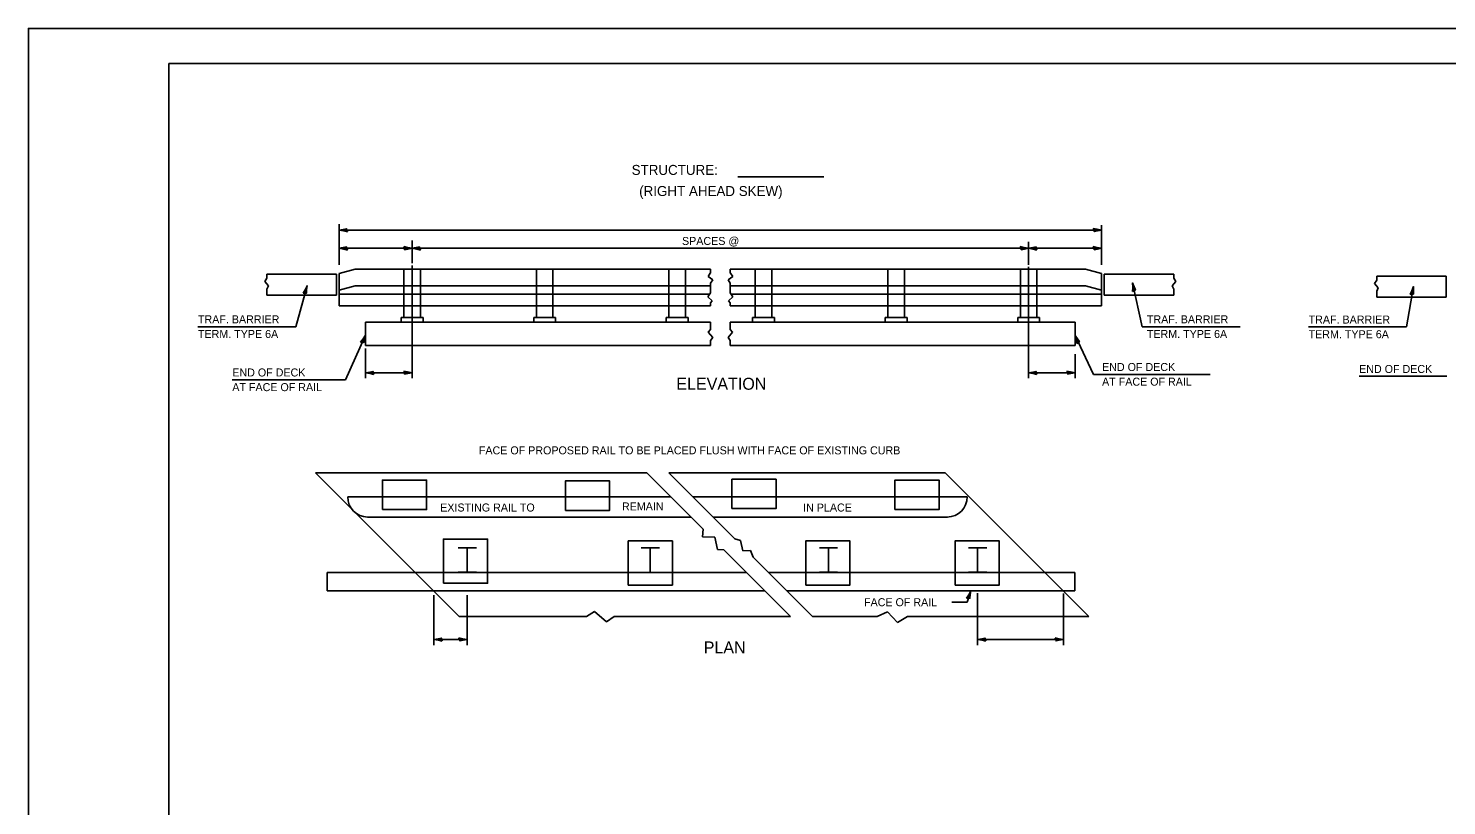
# Model space of a CAD drawing. Extents: x 100152 to 100832, y 99688 to 100141.
# Drawn here: x 100152 to 100556.2, y 99918.9 to 100140.6 of the extents above; entities that cross this region are included whole.
import ezdxf

# ---------------------------------------------------------------- set-up
doc = ezdxf.new("R2010")
doc.units = 0
for name, color, linetype in [('Alignment_EX_50 Centerline', 7, 'Continuous'), ('Design_PR_Back of Gutter or Curb line', 7, 'Continuous'), ('Design_PR_Face of Curb line', 7, 'Continuous'), ('Design_PR_Roadway Dimensions', 7, 'Continuous'), ('Design_PR_Roadway Notes', 7, 'Continuous'), ('Level 3', 7, 'Continuous'), ('Level 43', 7, 'Continuous'), ('Level 46', 7, 'Continuous'), ('Level 5', 7, 'Continuous'), ('Level 50', 7, 'Continuous'), ('Sheets_50 Reference Boundary', 7, 'Continuous'), ('Sheets_General Details', 7, 'Continuous'), ('Sheets_Printer Plotting Border', 7, 'Continuous'), ('Structures_PR_Bridge', 7, 'Continuous')]:
    doc.layers.add(name, color=color, linetype=linetype)

msp = doc.modelspace()

# ---------------------------------------------------------------- linework, layer by layer
at = {"layer": 'Alignment_EX_50 Centerline'}
for p, q in [((100261.37, 100040.86), (100261.37, 100072.92)), ((100437.09, 100040.86), (100437.09, 100072.6))]:
    msp.add_line(p, q, dxfattribs=at)
at = {"layer": 'Design_PR_Back of Gutter or Curb line'}
for p, q in [((100279.71, 99992.49), (100274.52, 99992.49)), ((100277.11, 99992.49), (100277.11, 99985.46)), ((100331.85, 99992.48), (100326.65, 99992.48)), ((100329.25, 99992.48), (100329.25, 99985.45)), ((100382.64, 99992.48), (100377.45, 99992.48)), ((100380.04, 99992.48), (100380.04, 99985.46)), ((100425.14, 99992.48), (100419.95, 99992.48)), ((100422.54, 99992.48), (100422.54, 99985.46)), ((100274.52, 99985.46), (100279.71, 99985.46)), ((100326.65, 99985.45), (100331.85, 99985.45)), ((100377.45, 99985.46), (100382.64, 99985.46)), ((100419.95, 99985.46), (100425.14, 99985.46))]:
    msp.add_line(p, q, dxfattribs=at)
for points in [[(100252.92, 100006.92), (100252.92, 100011.77), (100265.51, 100011.77), (100265.51, 100006.92)], [(100305.08, 100006.89), (100305.08, 100011.52), (100317.68, 100011.52), (100317.68, 100006.89)], [(100352.52, 100006.89), (100352.52, 100012.02), (100365.12, 100012.02), (100365.12, 100006.89)], [(100398.97, 100006.93), (100398.97, 100011.77), (100411.57, 100011.77), (100411.57, 100006.93)], [(100270.3, 99985.39), (100270.3, 99994.95), (100282.89, 99994.95), (100282.89, 99985.39)], [(100322.97, 99985.42), (100322.97, 99994.44), (100335.57, 99994.44), (100335.57, 99985.42)], [(100373.56, 99985.38), (100373.56, 99994.44), (100386.16, 99994.44), (100386.16, 99985.38)], [(100416.12, 99985.38), (100416.12, 99994.44), (100428.71, 99994.44), (100428.71, 99985.38)]]:
    msp.add_lwpolyline(points, dxfattribs=at)
at = {"layer": 'Design_PR_Face of Curb line'}
for p, q in [((100220.01, 100069.3), (100219.4, 100068.39)), ((100219.4, 100068.39), (100220.45, 100067.1)), ((100345.71, 100069.8), (100346.37, 100070.72)), ((100345.71, 100069.8), (100347.04, 100068.9)), ((100347.04, 100068.9), (100346.44, 100067.93)), ((100352.75, 100069.8), (100351.42, 100068.9)), ((100351.42, 100068.9), (100352.02, 100067.93)), ((100352.75, 100069.8), (100352.09, 100070.72)), ((100479.05, 100068.39), (100478, 100067.1)), ((100478.45, 100069.3), (100479.05, 100068.39)), ((100536.27, 100068.74), (100535.66, 100067.84)), ((100535.66, 100067.84), (100536.72, 100066.54)), ((100220.45, 100067.1), (100220.01, 100066.21)), ((100346.4, 100065.19), (100345.65, 100064.01)), ((100345.65, 100064.01), (100346.91, 100062.87)), ((100352.81, 100064.01), (100351.54, 100062.87)), ((100352.06, 100065.19), (100352.81, 100064.01)), ((100478, 100067.1), (100478.45, 100066.21)), ((100536.72, 100066.54), (100536.27, 100065.65)), ((100346.91, 100062.87), (100346.4, 100062.26)), ((100351.54, 100062.87), (100352.06, 100062.26))]:
    msp.add_line(p, q, dxfattribs=at)
at = {"layer": 'Design_PR_Roadway Notes'}
for p, q in [((100466.68, 100067.98), (100469.4, 100055.5)), ((100231.44, 100067.19), (100228.25, 100055.5)), ((100544.76, 100055.44), (100546.72, 100066.91)), ((100200.35, 100055.5), (100228.25, 100055.5)), ((100469.4, 100055.5), (100497.39, 100055.5)), ((100516.87, 100055.44), (100544.76, 100055.44)), ((100248.12, 100053.07), (100242.39, 100040.34)), ((100455.55, 100041.91), (100450.31, 100052.99)), ((100210.14, 100040.34), (100242.39, 100040.34)), ((100455.55, 100041.91), (100488.77, 100041.91)), ((100531.26, 100041.35), (100556.3, 100041.35)), ((100420.61, 99980.19), (100419.55, 99976.94)), ((100419.55, 99976.94), (100415.16, 99976.94))]:
    msp.add_line(p, q, dxfattribs=at)
for points in [[(100466.7, 100065.55), (100467.11, 100065.84), (100467.52, 100066), (100467.13, 100066.86), (100466.68, 100067.98), (100466.73, 100066.69)], [(100230.33, 100065.03), (100230.83, 100065.09), (100231.27, 100065.05), (100231.32, 100065.99), (100231.44, 100067.19), (100230.88, 100066.03)], [(100545.83, 100064.66), (100546.32, 100064.77), (100546.76, 100064.77), (100546.73, 100065.71), (100546.72, 100066.91), (100546.28, 100065.7)], [(100246.69, 100051.1), (100247.18, 100051.09), (100247.61, 100050.98), (100247.82, 100051.9), (100248.12, 100053.07), (100247.39, 100052)], [(100450.87, 100050.63), (100451.2, 100051), (100451.57, 100051.25), (100451, 100052), (100450.31, 100052.99), (100450.64, 100051.74)], [(100419.4, 99978.09), (100419.9, 99978.13), (100420.34, 99978.06), (100420.44, 99979), (100420.61, 99980.19), (100420, 99979.06)]]:
    msp.add_lwpolyline(points, close=True, dxfattribs=at)
at = {"layer": 'Level 3'}
msp.add_line((100354.25, 100098.21), (100378.73, 100098.21), dxfattribs=at)
at = {"layer": 'Level 43'}
for p, q in [((100240.58, 100073.16), (100240.58, 100084.76)), ((100457.88, 100073.16), (100457.88, 100084.47)), ((100240.58, 100083.03), (100457.88, 100083.03)), ((100261.37, 100073.61), (100261.37, 100080.06)), ((100437.09, 100073.16), (100437.09, 100079.71)), ((100240.58, 100077.85), (100261.37, 100077.85)), ((100261.37, 100077.85), (100437.09, 100077.85)), ((100437.09, 100077.85), (100457.88, 100077.85)), ((100248.14, 100040.86), (100248.14, 100049.23)), ((100450.32, 100040.86), (100450.32, 100047.69)), ((100261.37, 100042.37), (100248.14, 100042.37)), ((100437.09, 100042.37), (100450.32, 100042.37)), ((100267.62, 99978.98), (100267.62, 99964.67)), ((100277.11, 99978.98), (100277.11, 99964.67)), ((100422.54, 99979.56), (100422.54, 99964.67)), ((100447.01, 99979.43), (100447.01, 99964.67)), ((100267.62, 99966.31), (100277.11, 99966.31)), ((100422.54, 99966.31), (100447.01, 99966.31))]:
    msp.add_line(p, q, dxfattribs=at)
for points in [[(100455.5, 100083.52), (100455.7, 100083.07), (100455.77, 100082.63), (100456.69, 100082.82), (100457.88, 100083.03), (100456.61, 100083.26)], [(100242.95, 100082.53), (100242.76, 100082.99), (100242.69, 100083.42), (100241.77, 100083.23), (100240.58, 100083.03), (100241.85, 100082.8)], [(100242.95, 100077.35), (100242.76, 100077.81), (100242.69, 100078.25), (100241.77, 100078.06), (100240.58, 100077.85), (100241.85, 100077.62)], [(100258.99, 100078.35), (100259.18, 100077.89), (100259.26, 100077.45), (100260.18, 100077.64), (100261.37, 100077.85), (100260.1, 100078.08)], [(100263.74, 100077.35), (100263.55, 100077.81), (100263.47, 100078.25), (100262.55, 100078.06), (100261.37, 100077.85), (100262.63, 100077.62)], [(100434.71, 100078.35), (100434.91, 100077.89), (100434.98, 100077.45), (100435.9, 100077.64), (100437.09, 100077.85), (100435.82, 100078.08)], [(100439.46, 100077.35), (100439.27, 100077.81), (100439.19, 100078.25), (100438.28, 100078.06), (100437.09, 100077.85), (100438.35, 100077.62)], [(100455.5, 100078.35), (100455.7, 100077.89), (100455.77, 100077.45), (100456.69, 100077.64), (100457.88, 100077.85), (100456.61, 100078.08)], [(100250.51, 100041.87), (100250.32, 100042.33), (100250.24, 100042.76), (100249.32, 100042.57), (100248.14, 100042.37), (100249.4, 100042.14)], [(100258.99, 100042.86), (100259.18, 100042.41), (100259.26, 100041.97), (100260.18, 100042.16), (100261.37, 100042.37), (100260.1, 100042.6)], [(100439.46, 100041.87), (100439.27, 100042.33), (100439.19, 100042.76), (100438.28, 100042.57), (100437.09, 100042.37), (100438.35, 100042.14)], [(100447.94, 100042.86), (100448.14, 100042.41), (100448.21, 100041.97), (100449.13, 100042.16), (100450.32, 100042.37), (100449.05, 100042.6)], [(100269.99, 99965.82), (100269.8, 99966.27), (100269.72, 99966.71), (100268.8, 99966.52), (100267.62, 99966.31), (100268.88, 99966.08)], [(100274.74, 99966.81), (100274.93, 99966.35), (100275.01, 99965.92), (100275.92, 99966.11), (100277.11, 99966.31), (100275.85, 99966.54)], [(100424.92, 99965.82), (100424.73, 99966.27), (100424.65, 99966.71), (100423.73, 99966.52), (100422.54, 99966.31), (100423.81, 99966.08)], [(100444.63, 99966.81), (100444.83, 99966.35), (100444.9, 99965.92), (100445.82, 99966.11), (100447.01, 99966.31), (100445.74, 99966.54)]]:
    msp.add_lwpolyline(points, close=True, dxfattribs=at)
at = {"layer": 'Level 46'}
for p, q in [((100245.2, 100071.86), (100240.58, 100070.64)), ((100245.2, 100071.86), (100346.4, 100071.86)), ((100259, 100058.16), (100259, 100071.86)), ((100263.73, 100058.16), (100263.73, 100071.86)), ((100296.79, 100058.16), (100296.79, 100071.86)), ((100301.52, 100058.16), (100301.52, 100071.86)), ((100334.59, 100058.16), (100334.59, 100071.86)), ((100339.31, 100058.16), (100339.31, 100071.86)), ((100346.4, 100071.44), (100346.4, 100071.86)), ((100346.4, 100070.72), (100346.4, 100071.44)), ((100453.26, 100071.86), (100352.06, 100071.86)), ((100352.06, 100071.44), (100352.06, 100071.86)), ((100352.06, 100070.72), (100352.06, 100071.44)), ((100359.15, 100058.16), (100359.15, 100071.86)), ((100363.87, 100058.16), (100363.87, 100071.86)), ((100396.94, 100058.16), (100396.94, 100071.86)), ((100401.66, 100058.16), (100401.66, 100071.86)), ((100434.73, 100058.16), (100434.73, 100071.86)), ((100439.45, 100058.16), (100439.45, 100071.86)), ((100453.26, 100071.86), (100457.88, 100070.64)), ((100239.85, 100070.43), (100220.01, 100070.43)), ((100220.01, 100070.43), (100220.01, 100069.3)), ((100239.85, 100070.43), (100239.85, 100064.52)), ((100240.58, 100061.46), (100240.58, 100070.64)), ((100346.4, 100065.19), (100346.4, 100067.93)), ((100352.06, 100065.19), (100352.06, 100067.93)), ((100457.88, 100061.46), (100457.88, 100070.64)), ((100458.61, 100070.43), (100478.45, 100070.43)), ((100458.61, 100070.43), (100458.61, 100064.52)), ((100478.45, 100070.43), (100478.45, 100069.3)), ((100556.11, 100069.87), (100536.27, 100069.87)), ((100536.27, 100069.87), (100536.27, 100068.74)), ((100556.11, 100069.87), (100556.11, 100063.96)), ((100220.01, 100066.21), (100220.01, 100064.52)), ((100239.85, 100064.52), (100220.01, 100064.52)), ((100220.01, 100064.52), (100220.01, 100064.52)), ((100245.2, 100067.12), (100240.58, 100065.91)), ((100240.58, 100064.77), (100345.32, 100064.77)), ((100245.2, 100067.13), (100345.32, 100067.13)), ((100345.32, 100067.13), (100346.4, 100067.13)), ((100345.32, 100064.77), (100346.13, 100064.77)), ((100353.14, 100067.13), (100352.06, 100067.13)), ((100353.14, 100064.77), (100352.33, 100064.77)), ((100453.26, 100067.13), (100353.14, 100067.13)), ((100457.88, 100064.77), (100353.14, 100064.77)), ((100453.26, 100067.12), (100457.88, 100065.91)), ((100458.61, 100064.52), (100478.45, 100064.52)), ((100478.45, 100066.21), (100478.45, 100064.52)), ((100478.45, 100064.52), (100478.45, 100064.52)), ((100536.27, 100065.65), (100536.27, 100063.96)), ((100556.11, 100063.96), (100536.27, 100063.96)), ((100536.27, 100063.96), (100536.27, 100063.96)), ((100240.58, 100061.46), (100345.32, 100061.46)), ((100345.32, 100061.46), (100346.4, 100061.46)), ((100346.4, 100061.46), (100346.4, 100062.26)), ((100352.06, 100061.46), (100352.06, 100062.26)), ((100353.14, 100061.46), (100352.06, 100061.46)), ((100457.88, 100061.46), (100353.14, 100061.46)), ((100258.25, 100056.74), (100258.25, 100058.16)), ((100258.25, 100058.16), (100264.49, 100058.16)), ((100264.49, 100058.16), (100264.49, 100056.74)), ((100296.04, 100056.74), (100296.04, 100058.16)), ((100296.04, 100058.16), (100302.28, 100058.16)), ((100302.28, 100058.16), (100302.28, 100056.74)), ((100333.83, 100056.74), (100333.83, 100058.16)), ((100333.83, 100058.16), (100340.07, 100058.16)), ((100340.07, 100058.16), (100340.07, 100056.74)), ((100364.63, 100058.16), (100358.38, 100058.16)), ((100358.38, 100058.16), (100358.38, 100056.74)), ((100364.63, 100056.74), (100364.63, 100058.16)), ((100402.42, 100058.16), (100396.18, 100058.16)), ((100396.18, 100058.16), (100396.18, 100056.74)), ((100402.42, 100056.74), (100402.42, 100058.16)), ((100440.21, 100058.16), (100433.96, 100058.16)), ((100433.96, 100058.16), (100433.96, 100056.74)), ((100440.21, 100056.74), (100440.21, 100058.16))]:
    msp.add_line(p, q, dxfattribs=at)
for points in [[(100252.92, 100003.37), (100252.92, 100006.92)], [(100265.51, 100006.92), (100265.51, 100003.37), (100252.92, 100003.37)], [(100305.08, 100003.13), (100305.08, 100006.89)], [(100317.68, 100006.89), (100317.68, 100003.13), (100305.08, 100003.13)], [(100352.52, 100003.62), (100352.52, 100006.89)], [(100365.12, 100006.89), (100365.12, 100003.62), (100352.52, 100003.62)], [(100398.97, 100003.37), (100398.97, 100006.93)], [(100411.57, 100006.93), (100411.57, 100003.37), (100398.97, 100003.37)], [(100270.3, 99982.36), (100270.3, 99985.39)], [(100282.89, 99985.39), (100282.89, 99982.36), (100270.3, 99982.36)], [(100322.97, 99981.84), (100322.97, 99985.42)], [(100335.57, 99985.42), (100335.57, 99981.84), (100322.97, 99981.84)], [(100373.56, 99981.84), (100373.56, 99985.38)], [(100386.16, 99985.38), (100386.16, 99981.84), (100373.56, 99981.84)], [(100416.12, 99981.84), (100416.12, 99985.38)], [(100428.71, 99985.38), (100428.71, 99981.84), (100416.12, 99981.84)]]:
    msp.add_lwpolyline(points, dxfattribs=at)
at = {"layer": 'Level 50'}
for p, q in [((100346.4, 100054.68), (100345.77, 100053.94)), ((100345.77, 100053.94), (100347.04, 100052.38)), ((100347.04, 100052.38), (100346.4, 100051.6)), ((100352.69, 100053.94), (100351.42, 100052.38)), ((100351.42, 100052.38), (100352.06, 100051.6)), ((100352.06, 100054.68), (100352.69, 100053.94)), ((100344.1, 99995.61), (100344.31, 99997.78)), ((100344.1, 99995.61), (100347.67, 99995.44)), ((100347.67, 99995.44), (100348.44, 99992)), ((100355, 99994.5), (100353.35, 99995.03)), ((100348.44, 99992), (100350.25, 99991.83)), ((100355, 99994.5), (100355.64, 99991.59)), ((100355.64, 99991.59), (100357.85, 99991.65)), ((100357.85, 99991.65), (100358.55, 99989.83)), ((100311.09, 99972.86), (100313.39, 99974.27)), ((100313.39, 99974.27), (100316.78, 99971.35)), ((100316.78, 99971.35), (100318.93, 99972.86)), ((100393.93, 99972.86), (100396.87, 99974.18)), ((100396.87, 99974.18), (100399.73, 99971.17)), ((100399.73, 99971.17), (100402.59, 99972.83))]:
    msp.add_line(p, q, dxfattribs=at)
at = {"layer": 'Sheets_50 Reference Boundary'}
msp.add_lwpolyline([(100192.02, 100130.55), (100822.02, 100130.55), (100822.02, 99730.56), (100192.02, 99730.56)], close=True, dxfattribs=at)
at = {"layer": 'Sheets_General Details'}
for p, q in [((100152.02, 100140.56), (100152.02, 99700.56)), ((100832.02, 100140.56), (100152.02, 100140.56))]:
    msp.add_line(p, q, dxfattribs=at)
msp.add_lwpolyline([(100192.02, 100130.56), (100822.02, 100130.56), (100822.02, 99710.56), (100192.02, 99710.56)], close=True, dxfattribs=at)
at = {"layer": 'Sheets_Printer Plotting Border'}
msp.add_lwpolyline([(100152.02, 99700.56), (100832.02, 99700.56), (100832.02, 100140.56), (100152.02, 100140.56)], close=True, dxfattribs=at)
at = {"layer": 'Structures_PR_Bridge'}
for p, q in [((100248.14, 100050.13), (100248.14, 100056.74)), ((100248.14, 100056.74), (100346.4, 100056.74)), ((100346.4, 100054.68), (100346.4, 100056.74)), ((100450.32, 100056.74), (100352.06, 100056.74)), ((100352.06, 100054.68), (100352.06, 100056.74)), ((100450.32, 100050.13), (100450.32, 100056.74)), ((100346.4, 100050.86), (100346.4, 100051.6)), ((100352.06, 100050.86), (100352.06, 100051.6)), ((100248.14, 100050.13), (100346.4, 100050.13)), ((100346.4, 100050.13), (100346.4, 100050.86)), ((100352.06, 100050.13), (100352.06, 100050.86)), ((100450.32, 100050.13), (100352.06, 100050.13)), ((100274.75, 99972.86), (100233.81, 100013.8)), ((100233.81, 100013.8), (100328.29, 100013.8)), ((100344.31, 99997.78), (100328.29, 100013.8)), ((100334.59, 100013.8), (100413.32, 100013.8)), ((100353.35, 99995.03), (100334.59, 100013.8)), ((100454.26, 99972.86), (100413.32, 100013.8)), ((100243.03, 100006.97), (100335.11, 100006.97)), ((100341.41, 100006.97), (100419.58, 100006.97)), ((100248.71, 100001.2), (100340.88, 100001.2)), ((100347.18, 100001.2), (100414, 100001.2)), ((100369.23, 99972.86), (100350.25, 99991.83)), ((100375.53, 99972.86), (100358.55, 99989.83)), ((100237.2, 99985.45), (100356.63, 99985.45)), ((100237.2, 99985.45), (100237.2, 99980.2)), ((100362.93, 99985.45), (100450.26, 99985.45)), ((100450.26, 99985.45), (100450.26, 99980.2)), ((100237.2, 99980.2), (100361.88, 99980.2)), ((100368.18, 99980.2), (100450.26, 99980.2)), ((100274.75, 99972.86), (100311.09, 99972.86)), ((100318.93, 99972.86), (100369.23, 99972.86)), ((100375.53, 99972.86), (100393.93, 99972.86)), ((100402.59, 99972.86), (100454.26, 99972.86))]:
    msp.add_line(p, q, dxfattribs=at)
for centre, start, end in [((100248.8, 100006.97), 180, 269.0325), ((100413.81, 100006.97), 270.75, 0.0313)]:
    msp.add_arc(centre, 5.77, start, end, dxfattribs=at)

# ---------------------------------------------------------------- texts
at = {"layer": 'Design_PR_Roadway Dimensions'}
msp.add_text('SPACES @', height=2.28, dxfattribs=at).set_placement((100338.3, 100078.8))
at = {"layer": 'Design_PR_Roadway Notes'}
for s, height, p in [('TRAF. BARRIER', 2.28, (100200.35, 100056.45)), ('TRAF. BARRIER', 2.28, (100470.78, 100056.45)), ('TRAF. BARRIER', 2.28, (100516.87, 100056.39)), ('TERM. TYPE 6A', 2.28, (100200.35, 100052.27)), ('TERM. TYPE 6A', 2.28, (100470.78, 100052.27)), ('TERM. TYPE 6A', 2.28, (100516.87, 100052.21)), ('END OF DECK', 2.28, (100210.14, 100041.3)), ('END OF DECK', 2.28, (100458.01, 100042.86)), ('END OF DECK', 2.28, (100531.26, 100042.3)), ('AT FACE OF RAIL', 2.28, (100210.14, 100037.12)), ('ELEVATION', 3.42, (100336.68, 100037.51)), ('AT FACE OF RAIL', 2.28, (100458.01, 100038.68)), ('FACE OF PROPOSED RAIL TO BE PLACED FLUSH WITH FACE OF EXISTING CURB', 2.28, (100280.41, 100019.1)), ('EXISTING RAIL TO', 2.28, (100269.39, 100002.8)), ('REMAIN', 2.28, (100321.19, 100003.11)), ('IN PLACE', 2.28, (100372.82, 100002.8)), ('FACE OF RAIL', 2.28, (100390.17, 99975.8)), ('PLAN', 3.42, (100344.49, 99962.33))]:
    msp.add_text(s, height=height, dxfattribs=at).set_placement(p)
at = {"layer": 'Level 5'}
for s, p in [('STRUCTURE:         ', (100323.95, 100098.77)), ('(RIGHT AHEAD SKEW)', (100326.09, 100092.75))]:
    msp.add_text(s, height=2.85, dxfattribs=at).set_placement(p)

doc.saveas('drawing.dxf')
